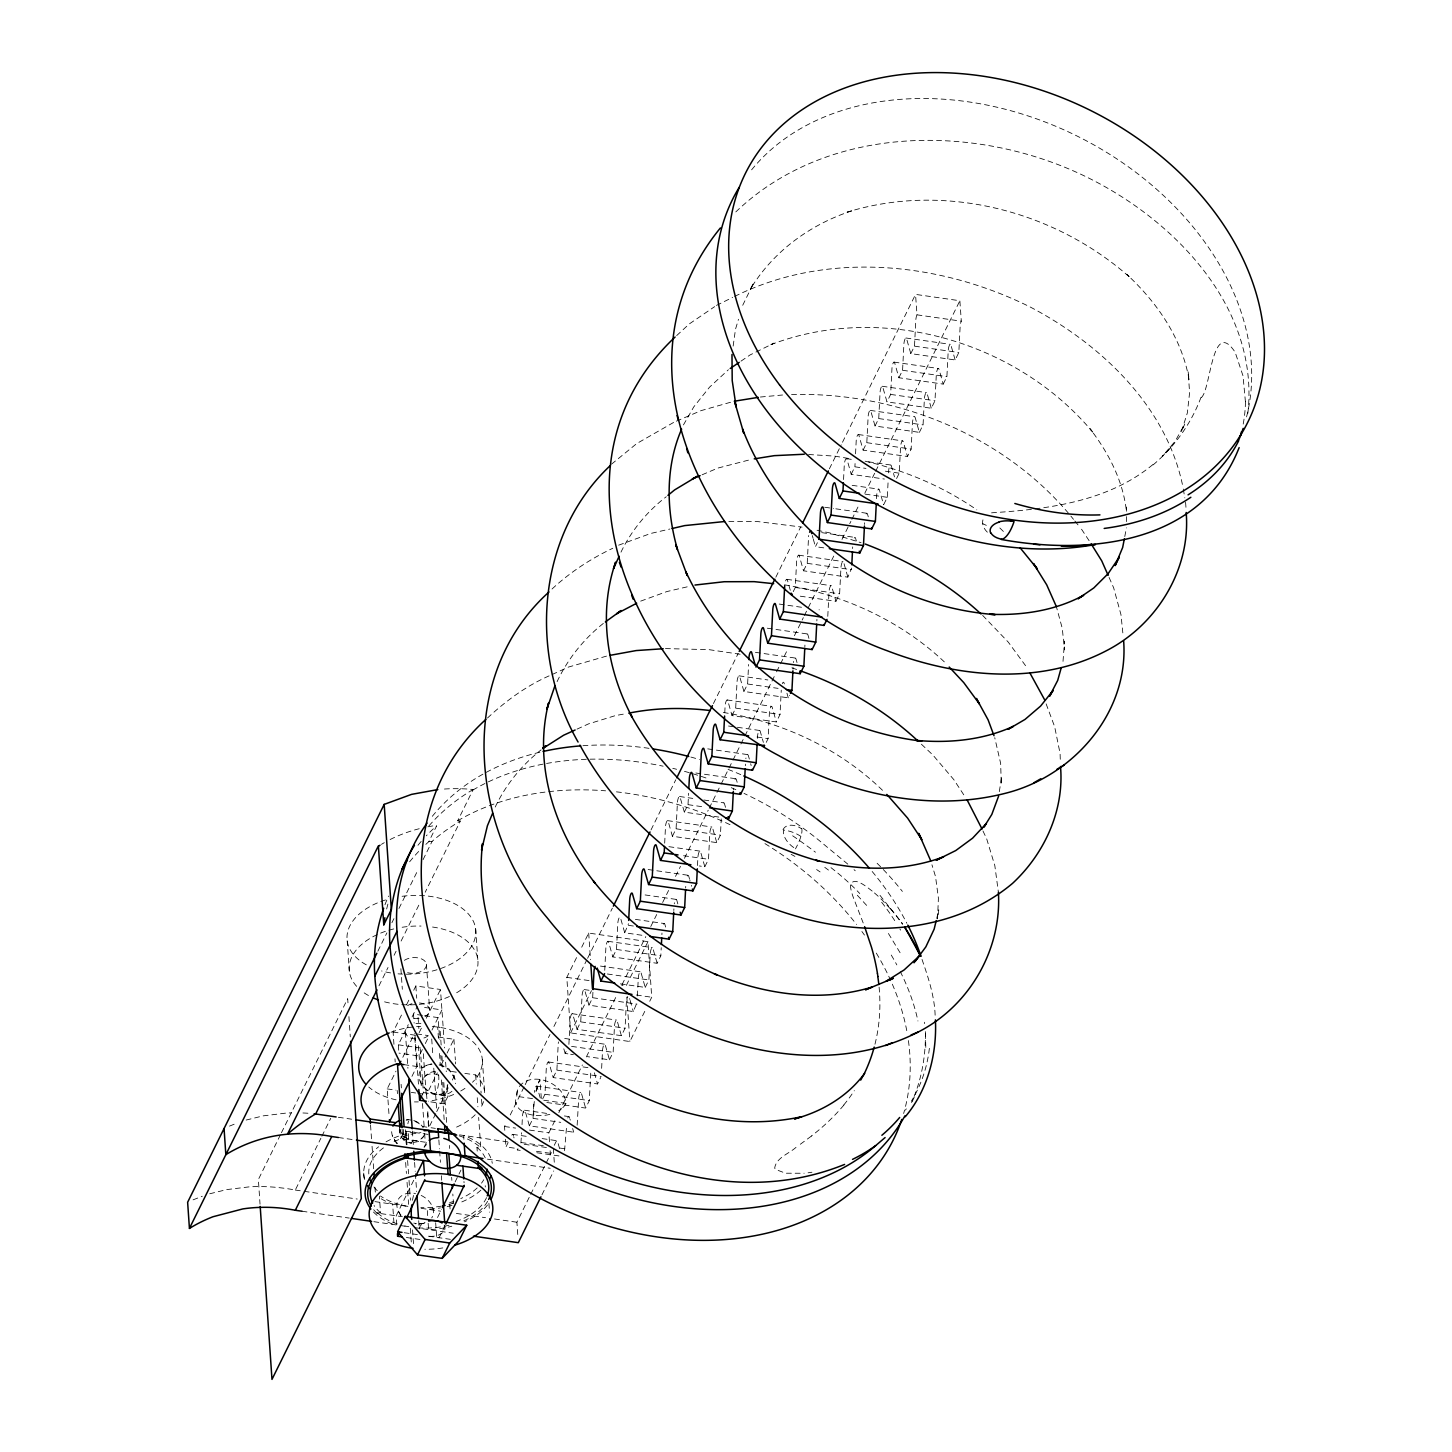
<?xml version="1.0" encoding="UTF-8"?>
<svg xmlns="http://www.w3.org/2000/svg" width="1452" height="1452" viewBox="0 0 1452 1452"><rect width="100%" height="100%" fill="white"/><g stroke="black" fill="none" stroke-linecap="round" stroke-linejoin="round"><path stroke-width="0.75" stroke-dasharray="5 3.75" d="M1126.48 521.613L1126.498 513.318M1126.498 511.249L1126.498 507.093L1126.806 511.104M925.795 1047.382L925.378 1030.72M520.905 1142.978L521.631 1132.76M522.03 1124.628L522.448 1116.497A4.901 1.307 -81.8 0 1 523.627 1111.197A4.901 1.307 -81.8 0 1 525.152 1110.998L529.363 1125.844L573.703 1132.215L574.393 1130.818M529.363 1125.844L533.047 1118.385L533.882 1102.122M542.667 1098.91L544.972 1094.245L546.297 1068.218A4.901 1.307 -81.8 0 1 547.458 1062.918A4.901 1.307 -81.8 0 1 549.001 1062.737L553.212 1077.584L597.534 1083.954L600.765 1077.42M553.212 1077.584L556.896 1070.124L558.203 1044.097A4.901 1.307 -81.8 0 1 558.457 1041.919M568.894 1044.369L570.128 1019.957A4.901 1.307 -81.8 0 1 571.308 1014.658A4.901 1.307 -81.8 0 1 572.832 1014.476L577.043 1029.323L621.383 1035.675L625.068 1028.216L626.375 1002.189A4.901 1.307 -81.8 0 1 627.772 996.508M564.538 1150.746L566.625 1126.099M577.043 1029.323L580.727 1021.863L582.052 995.836A4.901 1.307 -81.8 0 1 583.232 990.536A4.901 1.307 -81.8 0 1 584.757 990.337L588.967 1005.183L633.29 1011.554L637.065 1002.461M588.967 1005.183L592.652 997.724L592.979 991.226M546.823 1102.504L585.61 1108.076L589.312 1100.616L590.619 1074.589A4.901 1.307 -81.8 0 1 591.182 1070.959M604.74 970.335L605.883 947.557A4.901 1.307 -81.8 0 1 607.063 942.257A4.901 1.307 -81.8 0 1 608.606 942.076L612.817 956.922L657.139 963.293L660.823 955.815L661.241 947.684M601.636 1068.345L602.544 1050.449A4.901 1.307 -81.8 0 1 603.723 1045.15A4.901 1.307 -81.8 0 1 605.248 1044.968L609.459 1059.815L587.298 1056.639M612.817 956.922L616.501 949.463L617.808 923.436A4.901 1.307 -81.8 0 1 618.988 918.136A4.901 1.307 -81.8 0 1 620.512 917.936L624.723 932.783L644.125 935.578M609.459 1059.815L613.143 1052.355L614.468 1026.328A4.901 1.307 -81.8 0 1 615.63 1021.028A4.901 1.307 -81.8 0 1 617.173 1020.829L621.383 1035.675M624.723 932.783L628.498 923.708M637.392 995.945L638.299 978.049A4.901 1.307 -81.8 0 1 639.479 972.767A4.901 1.307 -81.8 0 1 641.004 972.568L645.214 987.414L620.276 983.839M645.214 987.414L648.899 979.955L650.224 953.928A4.901 1.307 -81.8 0 1 651.385 948.628A4.901 1.307 -81.8 0 1 652.928 948.446L657.139 963.293M664.671 843.176L665.488 826.896A4.901 1.307 -81.8 0 1 666.668 821.596A4.901 1.307 -81.8 0 1 668.192 821.415L672.403 836.261L716.743 842.614L720.428 835.154L721.245 818.892M661.894 934.671L661.967 933.037M672.403 836.261L676.087 828.802L677.412 802.774A4.901 1.307 -81.8 0 1 678.592 797.475A4.901 1.307 -81.8 0 1 680.117 797.275L684.328 812.122L720.337 817.294M673.819 910.531L673.891 908.916M684.328 812.122L688.012 804.662L688.593 793.282M685.653 888.043L685.725 886.41M697.486 865.537L697.904 857.388A4.901 1.307 -81.8 0 1 699.065 852.106A4.901 1.307 -81.8 0 1 700.608 851.907L704.819 866.753L699.283 865.955M704.819 866.753L708.503 859.294L709.828 833.267A4.901 1.307 -81.8 0 1 710.99 827.967A4.901 1.307 -81.8 0 1 712.533 827.785L716.743 842.614M724.766 712.75L725.092 706.235A4.901 1.307 -81.8 0 1 726.272 700.935A4.901 1.307 -81.8 0 1 727.797 700.753L732.008 715.6L776.33 721.953L780.033 714.493L781.267 690.099M732.008 715.6L735.692 708.14L737.017 682.113A4.901 1.307 -81.8 0 1 738.179 676.813A4.901 1.307 -81.8 0 1 739.721 676.614L743.932 691.461L788.255 697.831L789.525 695.254M733.405 789.87L733.496 788.255M743.932 691.461L747.617 684.001L748.597 664.49M745.33 765.748L745.42 764.115M757.418 738.36L757.508 736.727A4.901 1.307 -81.8 0 1 758.67 731.427A4.901 1.307 -81.8 0 1 760.213 731.245L763.371 742.389M766.257 742.353L768.108 738.632L769.415 712.605A4.901 1.307 -81.8 0 1 770.595 707.305A4.901 1.307 -81.8 0 1 772.137 707.124L776.33 721.953M793.228 591.672L795.297 587.479L796.603 561.452A4.901 1.307 -81.8 0 1 797.783 556.152A4.901 1.307 -81.8 0 1 799.326 555.953L803.519 570.799L847.859 577.17L851.634 568.077M793.01 669.209L793.101 667.593M803.519 570.799L807.221 563.34L808.528 537.313A4.901 1.307 -81.8 0 1 808.71 535.516M804.844 646.703L804.934 645.087M816.859 620.948L816.932 619.332M827.785 616.338L829.019 591.944A4.901 1.307 -81.8 0 1 830.199 586.644A4.901 1.307 -81.8 0 1 831.724 586.445L835.935 601.291L799.925 596.137M843.558 479.559L844.284 464.912A4.901 1.307 -81.8 0 1 845.463 459.612A4.901 1.307 -81.8 0 1 847.006 459.431L851.199 474.278L884.449 479.051M835.935 601.291L839.619 593.832L840.944 567.805A4.901 1.307 -81.8 0 1 842.106 562.505A4.901 1.307 -81.8 0 1 843.648 562.323L847.859 577.17M851.199 474.278L854.901 466.818L855.065 463.551M855.555 453.804L856.208 440.791A4.901 1.307 -81.8 0 1 857.388 435.491A4.901 1.307 -81.8 0 1 858.912 435.291L863.123 450.138L907.464 456.509L911.148 449.049L912.455 423.004A4.901 1.307 -81.8 0 1 913.635 417.722A4.901 1.307 -81.8 0 1 915.177 417.523L919.37 432.369L875.048 426.017L870.837 411.17A4.901 1.307 -81.8 0 0 869.312 411.352A4.901 1.307 -81.8 0 0 868.133 416.651L866.808 442.678L863.123 450.138M852.614 548.547L852.687 546.932M864.539 524.426L864.612 522.793M875.048 426.017L878.732 418.557L880.057 392.512A4.901 1.307 -81.8 0 1 881.219 387.23A4.901 1.307 -81.8 0 1 882.762 387.031L886.972 401.877L931.295 408.248L934.979 400.77L936.304 374.743A4.901 1.307 -81.8 0 1 937.466 369.443A4.901 1.307 -81.8 0 1 939.008 369.262L943.219 384.108L898.879 377.738L894.686 362.909A4.901 1.307 -81.8 0 0 893.143 363.091A4.901 1.307 -81.8 0 0 891.964 368.391L890.657 394.418L886.972 401.877M876.536 498.671L876.699 495.404A4.901 1.307 -81.8 0 1 877.879 490.104A4.901 1.307 -81.8 0 1 879.404 489.923L883.615 504.77M883.742 504.534L887.299 497.31L888.134 481.029M888.533 472.898L888.624 471.283A4.901 1.307 -81.8 0 1 889.786 465.983A4.901 1.307 -81.8 0 1 891.328 465.783L894.486 476.928M898.879 377.738L902.581 370.278L903.888 344.251A4.901 1.307 -81.8 0 1 905.068 338.951A4.901 1.307 -81.8 0 1 906.592 338.77L910.803 353.616L955.144 359.969L958.828 352.509L960.135 326.482A4.901 1.307 -81.8 0 1 961.315 321.182L959.863 300.745L915.54 294.393L842.214 442.824M896.574 478.543L899.224 473.17L900.549 447.143A4.901 1.307 -81.8 0 1 901.71 441.844A4.901 1.307 -81.8 0 1 903.253 441.662L907.464 456.509M910.803 353.616L914.488 346.157L915.813 320.13A4.901 1.307 -81.8 0 1 916.992 314.83L915.54 294.393M919.37 432.369L923.073 424.91L924.38 398.883A4.901 1.307 -81.8 0 1 925.559 393.583A4.901 1.307 -81.8 0 1 927.084 393.401L931.295 408.248M943.219 384.108L946.904 376.649L948.229 350.622A4.901 1.307 -81.8 0 1 949.39 345.322A4.901 1.307 -81.8 0 1 950.933 345.122L955.144 359.969M399.518 1127.986C398.084 1135.355 404.182 1143.16 411.787 1143.033L410.753 1142.978L418.466 1141.526L423.403 1136.626M447.797 1084.408L446.98 1088.8M1063.009 661.368L1064.57 641.058L1064.479 649.897L1062.283 628.407L1056.348 606.573M517.239 1091.178L516.749 1096.351A25.809 15.7 -4 0 0 523.5 1111.978L525.279 1112.867M1247.867 413.203C1260.027 305.301 1170.421 215.549 1079.272 173.532C970.045 123.239 825.262 125.453 735.129 212.573M733.151 346.084L735.492 329.241L738.505 319.259M999.321 791.63L1001.717 776.203L1001.299 784.479L1000.646 763.353L994.747 737.689M1124.774 536.568L1126.462 527.838M936.721 918.426L938.772 909.86L937.538 918.862L938.409 898.135L935.542 876.645L931.948 864.793M535.988 1091.45L538.492 1082.865M538.547 1082.738L539.581 1080.252M1201.385 397.521C1210.805 389.572 1211.821 319.186 1234.073 350.658A55.575 41.563 26.3 0 1 1235.489 353.235L1243.021 375.886L1245.417 401.696M495.223 807.04C505.732 784.752 521.776 765.131 541.106 749.867M620.984 552.141C631.384 530.506 647.247 511.376 666.268 496.729M742.716 305.283L753.661 282.904L750.502 288.948C773.117 251.396 810.361 224.425 851.725 210.885L847.079 212.173C944.363 181.936 1055.096 210.685 1130.418 277.822L1126.843 274.446C1157.19 302.597 1182.146 338.57 1189.152 380.061L1188.135 371.585L1189.605 392.675L1187.355 412.876L1181.365 431.788L1184.796 423.966L1175.158 441.263L1162.163 456.527L1171.256 446.853M912.364 1101.197L914.252 1097.331M280.436 1134.792L258.365 1179.496L260.035 1204.198M281.434 1132.76L347.681 998.649L347.99 1003.151M425.835 844.392A280.309 209.632 26.3 0 1 428.812 841.688L436.671 825.771A280.399 209.705 26.3 0 0 426.271 835.826M377.865 951.187L386.904 932.874M391.913 922.71L393.928 918.644M398.955 908.48L417.033 871.872M423.058 859.657L432.097 841.361A283.92 212.337 26.3 0 1 460.375 821.052L425.2 892.236M460.266 821.033L457.707 820.779L473.17 789.489A167.797 125.489 26.3 0 0 445.292 788.981L441.535 789.271M378.99 985.799L388.029 967.486M394.073 955.289L396.069 951.223M401.097 941.041L419.174 904.433M209.723 1193.78L226.712 1189.605L249.526 1186.828A167.579 125.326 26.3 0 1 277.713 1187.482L284.229 1188.244A164.875 123.293 26.3 0 1 295.3 1190.041L320.892 1138.241M321.872 1136.244L330.729 1118.312M393.946 1044.315L393.093 1032.045L403.039 1011.881M406.596 1004.675L409.446 998.922M413.711 990.282L415.853 985.962L440.482 989.484L444.621 1047.927M398.701 1050.195L398.32 1044.805L408.284 1024.64M412.078 1016.963L417.305 1006.399M388.936 1113.575L387.194 1088.909L395.979 1071.14M402.803 1057.31L414.51 1033.606M419.138 1032.699L422.695 1025.493M426.253 1018.288L440.482 989.484M425.327 1043.534L428.649 1036.819M431.97 1030.085L441.916 1009.92L421.77 1007.035M411.951 1076.368L416.833 1066.494L414.655 1035.657M400.026 1129.384A12.905 9.656 26.3 0 0 413.203 1140.492A12.905 9.656 26.3 0 0 424.547 1132.487L425.255 1142.216L400.625 1138.677L404.418 1130.999L429.048 1134.538M421.497 1096.441L423.403 1092.594L420.318 1049.143M426.888 1098.674L426.598 1094.572L437.324 1072.847M441.226 1064.933L446.109 1055.059M447.089 1053.081L453.913 1039.269L436.399 1036.746M435.745 1113.63L428.921 1127.442L427.759 1111.016M436.725 1111.651L448.432 1087.947M452.334 1080.052L456.237 1072.139L450.029 1071.249M430.79 1101.887L444.221 1103.81L448.015 1096.133L447.307 1085.914M413.729 1180.258L396.178 1215.814L396.795 1224.744M437.524 1217.52L441.426 1209.607M455.093 1181.964L458.015 1176.029M458.995 1174.051L460.937 1170.112M644.761 1011.372L629.859 1041.538L570.6 1032.917L566.806 977.359L576.753 957.249M581.707 947.212L588.695 933.073L647.955 941.676L651.73 997.252L649.734 1001.281M438.976 1237.957L444.82 1226.105M504.788 1130.328L504.516 1126.498L506.657 1122.16M510.233 1114.954L524.19 1086.677M525.188 1084.662L549.963 1034.514M553.92 1026.491L586.608 960.317M587.606 958.302L612.363 908.153M651.004 829.927L675.779 779.778M713.422 703.567L738.197 653.418M775.84 577.206L800.615 527.058M829.346 468.887L841.234 444.82M514.28 1148.133L505.968 1146.935L508.127 1142.579M570.6 1032.917L591.49 990.663M520.215 1150.383L517.457 1149.984L518.019 1148.822M567.895 1053.843L565.137 1053.444L566.389 1050.885M823.756 547.858L815.443 546.678L817.403 542.703M549.491 1141.798L548.856 1132.85L555.989 1118.421M558.838 1112.649L582.397 1064.951M586.354 1056.929L617.064 994.747M622.019 984.728L645.795 936.576M650.75 926.558L656.703 914.524M662.638 902.491L668.592 890.457M675.525 876.409L680.48 866.372M684.437 858.35L708.213 810.216M709.211 808.22L720.101 786.149M721.1 784.134L728.033 770.105M729.031 768.09L731.99 762.082M732.988 760.068L739.921 746.038M740.919 744.023L743.878 738.015M744.876 736.001L775.586 673.819M776.584 671.822L779.561 665.796M780.541 663.8L786.494 651.767M794.407 635.722L803.337 617.663M804.317 615.648L807.294 609.64M808.292 607.626L834.047 555.481M841.978 539.436L850.89 521.377M851.87 519.38L858.804 505.332M864.757 493.299L874.667 473.243M875.647 471.247L959.863 300.745M647.955 941.676L626.066 985.962L621.692 985.327M536.441 1151.309L550.308 1153.287L551.742 1150.383M554.247 1145.319L556.043 1141.689A4.901 1.307 -81.8 0 1 557.568 1141.49L559.673 1148.913M517.747 1234.49L516.912 1222.239L529.708 1196.339M530.706 1194.343L551.361 1152.489M541.941 1194.851L553.738 1170.929M577.152 1125.209L578.695 1098.71A4.901 1.307 -81.8 0 1 579.874 1093.429A4.901 1.307 -81.8 0 1 581.417 1093.229L585.61 1108.076M557.096 681.641C567.768 658.881 583.922 638.789 603.596 623.217M683.456 424.91L693.802 406.85L709.574 387.139L728.414 369.734M423.893 1077.584L428.739 1072.847L435.146 1071.267M843.793 1104.972L846.099 1102.086A287.26 214.823 26.3 0 0 854.339 1090.615M552.032 589.022C569.892 572.342 590.71 558.748 612.762 548.275M676.668 335.594L689.264 323.959L714.638 306.644M487.473 718.032C505.986 700.753 526.804 685.507 550.108 675.434M611.546 464.15L636.702 443.586L674.309 422.042M1152.834 464.622C1108.384 501.412 1048.689 509.162 992.986 512.701A15.609 11.67 26.3 0 0 988.975 513.536M561.507 1108.82L560.272 1109.764M811.396 1136.099L797.33 1146.445M796.023 1147.37C788.962 1153.723 776.203 1157.716 774.696 1167.971A4.047 3.031 26.3 0 0 775.531 1169.423L785.532 1173.216L804.154 1173.252M741.01 361.131L750.012 354.978L774.061 343.126L769.669 345.122C881.527 301.617 1017.87 341.401 1093.61 433.186L1090.035 428.757C1108.439 452.643 1122.941 480.449 1126.371 510.759M716.435 305.41L732.625 297.424M734.639 296.426C827.077 250.47 939.734 261.941 1030.248 307.025C1100.779 344.124 1166.537 406.015 1182.908 486.819M552.159 674.508L568.476 667.067L607.952 655.705M577.025 729.122L588.55 723.876L615.539 715.564L626.538 713.567M676.36 421.171L701.098 410.626L732.171 401.805M702.078 474.804L717.778 468.107L751.991 459.231M426.688 1065.278L432.224 1063.681M229.507 1126.117L235.006 1123.884M193.08 1199.842L202.282 1196.266M618.661 545.172L650.714 533.465L669.862 529.036M640.677 601.128L666.922 591.545L690.644 586.045M246.15 1120.055L263.121 1115.88L285.935 1113.103A167.579 125.326 26.3 0 1 291.634 1112.885M423.857 1223.437L416.343 1224.417M760.376 397.031L782.555 394.998M808.056 1172.817L811.958 1172.236M428.83 841.688L432.097 841.361M665.452 648.59L708.921 649.643L741.3 654.435M791.558 394.581C897.3 391.459 1006.581 436.126 1073.5 519.326M728.85 521.54L756.746 521.45L802.067 527.112M808.582 454.512L834.61 456.11L852.015 459.014M916.992 314.83L961.315 321.182M905.939 337.989L950.28 344.342M914.488 346.157L958.828 352.509M894.015 362.111L938.355 368.481M902.581 370.278L946.904 376.649M882.108 386.25L926.43 392.603M890.657 394.418L934.979 400.77M870.184 410.39L914.506 416.742M878.732 418.557L923.073 424.91M858.259 434.511L902.6 440.882M866.808 442.678L911.148 449.049M846.335 458.65L852.996 459.594M868.514 461.827L890.675 465.003M854.901 466.818L865.973 468.397M885.375 471.192L899.224 473.17M852.161 485.331L878.75 489.142M865.138 494.134L887.299 497.31M824.718 507.238L833.575 508.509M835.808 508.817L866.826 513.264M821.669 532.63L854.919 537.403M798.654 555.172L842.995 561.543M807.221 563.34L851.544 569.71M786.748 579.312L831.07 585.664M795.297 587.479L839.619 593.832M779.252 604.068L803.628 607.571M767.328 628.208L807.239 633.943M755.421 652.347L795.315 658.065M739.068 675.833L767.872 679.972M747.617 684.001L778.09 688.375M727.143 699.973L771.466 706.325M735.692 708.14L780.033 714.493M728.523 726.018L735.166 726.962M737.38 727.289L759.559 730.465M757.018 737.035L768.108 738.632M707.741 748.869L747.635 754.604M695.817 773.008L735.71 778.726M679.463 796.495L692.767 798.4M703.839 799.998L723.786 802.865M688.012 804.662L704.637 807.058M667.539 820.634L711.879 826.987M676.087 828.802L720.428 835.154M668.918 846.679L699.955 851.126M683.565 855.718L708.503 859.294M648.137 869.53L688.03 875.266M645.087 894.94L676.106 899.387M635.377 919.388L664.199 923.526M628.407 925.323L633.961 926.122M607.934 941.295L652.275 947.648M616.501 949.463L660.823 955.815M600.456 966.07L640.35 971.787M607.353 973.983L648.899 979.955M584.103 989.556L590.746 990.518M592.652 997.724L636.992 1004.094M572.179 1013.696L616.519 1020.048M580.727 1021.863L625.068 1028.216M422.459 1015.365L413.493 1014.077L414.129 1023.061M424.692 1015.674L438.123 1017.616L439.647 1039.16M564.701 1038.452L604.595 1044.188M571.58 1046.384L613.143 1052.355M570.672 1054.243L573.431 1054.642M416.706 1033.915L427.65 1035.494M393.093 1032.045L417.704 1035.585M548.348 1061.957L588.241 1067.674M398.32 1044.805L422.949 1048.344L419.156 1056.021L399.01 1053.117M556.896 1070.124L601.219 1076.476M403.91 1064.625L423.058 1067.383M464.858 1073.373L475.639 1074.934A61.946 37.679 -4 0 1 484.714 1093.556L482.245 1058.599M536.423 1086.096L580.746 1092.448M544.972 1094.245L589.312 1100.616M532.539 1098.601L516.785 1096.351A25.809 19.312 26.3 0 1 539.962 1079.453A25.809 19.312 26.3 0 1 566.026 1103.411A25.809 15.7 -4 0 1 558.73 1110.744M566.026 1103.411L541.414 1099.89L539.962 1079.453A25.809 6.843 -81.7 0 0 535.588 1093.483M423.403 1092.594L448.015 1096.133M387.194 1088.909L395.942 1090.162M411.279 1092.376L415.653 1092.993M417.849 1093.32L426.598 1094.572M524.499 1110.217L546.66 1113.394M564.392 1115.953L568.839 1116.588M533.047 1118.385L560.762 1122.36M504.516 1126.498L515.605 1128.095M529.454 1130.073L548.856 1132.85M512.574 1134.357L527.366 1136.48M542.14 1138.586L556.915 1140.709M422.714 1126.552L426.852 1127.151M431.081 1127.75L435.382 1128.386M521.141 1142.524L543.302 1145.701M559.928 1148.078L565.463 1148.877M536.841 1152.761L559.002 1155.937M373.709 1209.716A61.946 37.679 -4 0 0 376.776 1213.019L402.385 1216.703M404.2 1232.712L417.396 1234.599M428.394 1236.178L450.374 1239.336M406.378 1237.503L421.697 1239.699M566.806 977.359L590.964 980.862M636.375 995.019L651.73 997.252M338.352 1117.278L351.638 1119.202M459.576 1134.883L508.49 1141.998M524.19 1144.267L546.605 1147.534M402.059 1128.894L402.585 1136.48L406.433 1137.043L406.977 1144.702M477.236 1151.109L476.964 1147.28L480.793 1147.842L478.652 1117.459M338.461 1137.515L354.179 1139.784M487.455 1159.168L550.235 1168.279M450.084 1208.972L449.648 1202.601L453.478 1203.145L452.824 1194.034M295.3 1190.041L301.943 1191.003M304.158 1191.33L357.246 1199.043M374.961 1201.621L408.756 1206.521A61.946 37.716 -3.9 0 1 380.46 1195.994M421.08 1208.318L440.664 1211.168M456.364 1213.436L485.512 1217.683M494.497 1218.972L516.912 1222.239M376.776 1213.019L380.551 1212.783L379.371 1196.176M302.052 1211.24L349.17 1218.083M373.854 1221.677L398.084 1225.198M400.099 1225.488L408.175 1226.668M414.365 1227.575L453.278 1233.22M723.278 712.478C782.882 722.007 840.436 748.923 883.651 791.413M817.04 530.234L829.872 532.938L861.072 542.721M784.497 584.829C843.866 594.703 900.912 620.839 944.835 662.348M865.083 461.191C904.941 470.339 943.147 486.547 976.815 509.852M439.738 1064.062L449.104 1069.089L454.948 1079.054M791.903 667.811L798.055 670.025M824.79 867.37L828.457 870.075M872.162 891.056C867.552 887.662 852.778 874.63 850.491 885.847A32.779 24.521 26.3 0 0 851.271 890.729L851.997 893.47A118.011 88.263 26.3 0 0 853.177 897.1L864.013 925.087M982.641 615.394L1008.305 642.165L1026.873 667.466M847.823 864.14L826.206 846.335A280.309 209.632 26.3 0 0 744.005 793.391M854.03 869.657L855.246 870.764M921.385 744.204L932.837 754.967L953.764 779.561L964.618 796.113M999.811 527.947L1006.054 534.046M857.315 895.267L868.75 907.682M879.985 895.358L902.708 923.926M890.366 908.825L882.253 900.167A108.809 81.366 26.3 0 0 872.18 891.056M396.65 1143.704L392.258 1135.319M1074.843 520.978L1080.197 527.548M1081.522 529.2L1089.998 542.032M888.424 933.491L901.039 954.309M400.643 1215.814L397.467 1208.881M982.968 830.98L986.634 838.675L994.838 865.682L998.395 892.236M1109.074 577.424L1113.648 587.788L1120.962 614.632L1123.213 636.557M922.02 959.445C928.282 977.523 934.525 996.181 935.142 1015.438M1046.13 703.875L1054.66 726.726L1060.087 753.479L1060.359 762.155M868.278 516.839L867.497 514.062A4.901 1.307 -81.8 0 0 865.029 517.366M856.353 540.979L855.573 538.184A4.901 1.307 -81.8 0 0 853.25 540.761M812.285 535.534L813.084 538.329M813.338 539.255L815.443 546.678M808.945 638.426L807.893 634.724A4.901 1.307 -81.8 0 0 805.66 636.92M790.287 590.292L787.401 580.092A4.901 1.307 -81.8 0 0 786.022 579.983A4.901 1.307 -81.8 0 0 784.77 584.521M797.021 662.566L795.968 658.845A4.901 1.307 -81.8 0 0 793.445 662.529M784.316 683.91L784.044 682.985A4.901 1.307 -81.8 0 0 782.301 683.638M786.948 693.185L788.255 697.831M749.341 759.087L748.288 755.385A4.901 1.307 -81.8 0 0 745.838 758.688M750.648 763.734L751.174 765.585M737.162 782.301L736.364 779.506A4.901 1.307 -81.8 0 0 733.986 782.447M725.51 807.348L724.457 803.646A4.901 1.307 -81.8 0 0 722.225 805.842M689.482 878.823L688.684 876.046A4.901 1.307 -81.8 0 0 686.379 878.605M689.736 879.749L690.009 880.674M691.315 885.321L691.588 886.246M677.83 903.888L676.777 900.167A4.901 1.307 -81.8 0 0 674.254 903.852M665.633 927.084L664.853 924.307A4.901 1.307 -81.8 0 0 662.384 927.61M629.623 998.559L629.878 999.484M630.15 1000.41L633.29 1011.554M594.376 1072.81L597.534 1083.954M563.812 1048.816L565.137 1053.444M569.747 1118.294L569.493 1117.368A4.901 1.307 -81.8 0 0 567.75 1118.022M570.019 1119.22L570.273 1120.145M572.651 1128.494L573.703 1132.215M540.235 1098.002L537.077 1086.876A4.901 1.307 -81.8 0 0 535.552 1087.058A4.901 1.307 -81.8 0 0 534.372 1092.358M513.5 1136.063L513.246 1135.137A4.901 1.307 -81.8 0 0 511.812 1135.119M513.772 1136.989L514.026 1137.914M517.184 1149.058L517.457 1149.984M515.914 1103.32L515.714 1102.249M1183.289 489.034L1184.814 497.873M924.47 1022.226L924.652 1023.624M1185.576 502.301L1186.193 510.305M550.127 1150.746L550.308 1153.287M505.423 1139.275L505.968 1146.935M475.639 928.863L477.799 959.518M479.668 1072.574L480.83 1089.018M480.975 1091.069L481.12 1093.12M481.556 1099.291L481.991 1105.444M488.907 1203.291L489.542 1212.238M485.222 1185.703L485.313 1186.992M475.639 1074.934L476.274 1084.045M477.254 1097.712L477.889 1106.823M453.913 1039.269L455.365 1059.815M455.511 1061.866L455.656 1063.917M463.968 1181.474L464.059 1182.763M445.619 1062.174L446.29 1071.667M449.394 1145.428L449.612 1148.459M451.645 1177.318L451.862 1180.367M441.154 1045.004L439.902 1027.381L437.687 1027.072L438.558 1040.267M441.934 1056.021L442.715 1067.038M443.804 1082.448L446.762 1124.302M440.791 1055.314L441.553 1066.095M442.697 1082.266L444.221 1103.81M439.484 1053.48L440.265 1064.497M441.354 1079.925L444.167 1119.565M426.416 964.255L429.629 1009.576M431.716 1038.997L432.823 1054.678M433.767 1068.128L436.78 1110.726M438.849 1139.874L439.484 1148.841M439.647 1151.091L440.428 1162.29M441.39 1175.739L441.698 1180.24M435.673 1222.747L436.743 1238.066M423.331 1053.716L426.38 1096.823M427.523 1112.994L428.54 1127.351M415.853 985.962L416.724 998.214M418.085 1017.471L418.866 1028.561M418.43 1045.803L421.516 1089.254M422.514 1103.502L424.202 1127.242M415.018 1035.621L418.448 1084.118M400.879 968.684L402.331 989.284M405.38 1032.39L407.921 1068.255M412.368 1131.035L413.312 1144.485M414.582 1162.417L415.218 1171.383M415.381 1173.633L416.651 1191.566M418.702 1220.715L419.174 1227.448M405.435 1129.747L406.524 1145.156M407.613 1160.584L408.556 1173.797M409.028 1180.403L410.426 1200.223M412.531 1229.917L413.548 1244.473M401.115 1084.317L401.369 1087.893M403.311 1129.438L404.073 1140.455M405.634 1162.471L406.415 1173.488M407.05 1182.291L408.593 1204.325M410.299 1228.283L411.333 1242.839M394.98 1058.817L395.198 1061.975M397.213 1090.47L397.449 1093.646M399.953 1129.111L400.625 1138.677M370.55 1125.082L371.73 1141.762M372.057 1146.3L373.672 1169.042M374.961 1187.246L375.269 1191.783A61.946 37.716 -3.9 0 0 375.959 1192.419M347.173 940.714L349.351 971.37M363.708 1173.143L364.27 1180.966M626.828 997.088L629.859 1041.538M588.695 933.073L590.51 959.736M553.339 1148.514L554.319 1162.816M463.896 1139.312L463.624 1135.482A64.523 39.277 -3.9 0 1 492.282 1163.324M427.65 1215.596L427.215 1209.207A64.523 39.277 -3.9 0 0 440.428 1207.919M428.159 1223.256L428.594 1229.644A64.523 39.277 -3.9 0 0 451.808 1226.214M348.916 1016.618L350.295 1036.837M480.884 1190.168A64.523 39.277 -3.9 0 1 458.469 1203.236M452.044 1205.341A64.523 39.277 -3.9 0 1 447.089 1206.612M381.223 1198.807A64.523 39.277 -3.9 0 0 392.657 1204.18L394.055 1224.617A64.523 39.277 -3.9 0 1 373.327 1211.894M364.724 1179.514A64.523 39.277 -3.9 0 1 378.591 1146.808M386.05 1141.853A64.523 39.277 -3.9 0 1 414.201 1132.015M487.491 1204.978A64.523 39.277 -3.9 0 1 464.477 1221.822M432.242 1026.51A61.946 37.679 -4 0 1 472.499 1082.266M464.967 1088.365A61.946 37.679 -4 0 1 460.429 1091.16M453.677 1094.481A61.946 37.679 -4 0 1 428.34 1101.179M418.339 1101.887A61.946 37.679 -4 0 1 414.437 1101.905M396.106 1099.836A61.946 37.679 -4 0 1 368.754 1087.004M391.024 1032.245A61.946 37.679 -4 0 1 420.735 1026.346M483.552 1101.578A61.946 37.679 -4 0 1 479.777 1109.237M475.221 1114.737A61.946 37.679 -4 0 1 454.022 1128.186M442.806 1247.921A61.946 37.679 -4 0 1 424.855 1249.246M451.953 1091.269A19.148 14.32 26.3 0 1 422.278 1085.261A19.148 14.32 26.3 0 1 432.024 1064.189M439.085 1064.988A19.148 14.32 26.3 0 1 455.547 1083.718M426.507 1144.376A19.148 14.32 26.3 0 1 423.984 1147.134M397.703 1143.631A19.148 14.32 26.3 0 1 391.913 1128.803M406.542 1119.474A19.148 14.32 26.3 0 1 423.24 1127.115M406.378 1144.811A20.655 5.463 -81.7 0 1 406.56 1131.289M407.849 1123.812A20.655 5.463 -81.7 0 1 408.538 1121.017M421.153 1195.413A19.148 14.32 26.3 0 1 431.752 1217.901M424.637 1223.038A19.148 14.32 26.3 0 1 413.802 1223.092M401.079 1215.306A19.148 14.32 26.3 0 1 398.665 1198.753A19.148 14.32 26.3 0 1 415.544 1193.526M416.18 1223.564A20.655 5.463 -81.7 0 1 415.744 1223.909M412.459 1200.332A20.655 5.463 -81.7 0 1 414.11 1193.272M424.438 1147.08A19.148 14.32 26.3 0 1 426.634 1142.579M487.618 1201.348A61.946 37.679 -4 0 1 463.442 1221.023M453.478 1203.145A61.946 37.716 -3.9 0 1 448.741 1204.507M441.39 1206.122A61.946 37.716 -3.9 0 1 420.826 1207.628M402.585 1136.48A61.946 37.716 -3.9 0 1 420.971 1132.596M459.213 1135.863A61.946 37.716 -3.9 0 1 480.793 1147.842M483.752 1179.768A59.369 36.137 -3.9 0 1 481.501 1183.144M477.182 1187.936A59.369 36.137 -3.9 0 1 460.756 1198.59M453.877 1201.276A59.369 36.137 -3.9 0 1 449.648 1202.601M377.284 1190.694A59.369 36.137 -3.9 0 1 373.727 1186.665M368.808 1173.96A59.369 36.137 -3.9 0 1 384.29 1147.262M394.109 1141.599A59.369 36.137 -3.9 0 1 406.433 1137.043M476.964 1147.28A59.369 36.137 -3.9 0 1 485.24 1157.861M486.547 1197.61A59.369 36.137 -3.9 0 1 456.073 1221.459M380.551 1212.783A59.369 36.137 -3.9 0 1 374.071 1205.505M448.977 1225.252A61.946 37.716 -3.9 0 1 419.392 1227.938M408.829 1226.74A61.946 37.716 -3.9 0 1 404.781 1225.942M397.104 1223.818A61.946 37.716 -3.9 0 1 376.721 1212.22M444.13 1225.034A12.905 7.841 -4 0 1 440.827 1233.946A12.905 7.841 -4 0 1 426.216 1235.725M419.301 1228.918A12.905 7.841 -4 0 1 425.019 1222.275M404.382 960.335A12.905 7.841 -4 0 1 421.969 959.1A12.905 7.841 -4 0 1 423.875 969.7A12.905 7.841 -4 0 1 406.542 972.332M438.595 1074.734A12.905 3.412 -81.7 0 1 435.691 1094.354M434.293 1073.936A12.905 3.412 -81.7 0 1 435.691 1071.866M447.234 1085.279A12.905 9.656 26.3 0 1 434.348 1094.1A12.905 9.656 26.3 0 1 422.968 1079.598A12.905 9.656 26.3 0 1 439.756 1075.751M412.912 1140.455A12.905 3.412 -81.7 0 1 409.155 1141.726A12.905 3.412 -81.7 0 1 408.738 1130.527M406.161 1120.272A12.905 9.656 26.3 0 1 408.212 1119.909M413.747 1120.508A12.905 9.656 26.3 0 1 423.004 1127.405M419.446 1002.951A12.905 7.841 -4 0 1 429.284 1008.323A12.905 7.841 -4 0 1 425.019 1016.454M419.065 1018.397A12.905 7.841 -4 0 1 411.896 1018.251M407.595 1005.673A12.905 7.841 -4 0 1 411.969 1003.695M428.286 1035.675A12.905 7.841 -4 0 1 423.04 1038.289M415.562 1039.015A12.905 7.841 -4 0 1 408.175 1026.727M415.944 1023.569A12.905 7.841 -4 0 1 420.899 1023.388M402.095 896.301A64.523 39.24 -4 0 1 475.802 933.182A64.523 39.24 -4 0 1 398.048 973.838M390.606 972.913A64.523 39.24 -4 0 1 381.549 970.952M366.285 964.836A64.523 39.24 -4 0 1 387.321 899.405M432.551 927.029A64.523 39.24 -4 0 1 476.528 954.291A64.523 39.24 -4 0 1 456.382 992.914M449.412 996.508A64.523 39.24 -4 0 1 383.709 1001.608M368.445 995.509A64.523 39.24 -4 0 1 361.294 990.736M356.629 986.344A64.523 39.24 -4 0 1 395.761 928.463M402.15 927.265A64.523 39.24 -4 0 1 421.026 926.067M549.836 1114.374A25.809 15.7 -4 0 1 523.5 1111.978M819.037 609.822A4.901 1.307 -81.8 0 1 819.345 609.84M533.81 1115.245A25.809 6.843 -81.7 0 1 534.354 1101.07M302.942 1112.976A167.579 125.326 26.3 0 1 308.55 1113.285M384.962 904.741A280.309 209.632 26.3 0 1 388.555 896.065M409.609 861.816A280.309 209.632 26.3 0 1 418.72 851.417M457.689 820.779A280.309 209.632 26.3 0 1 605.593 790.814M616.447 791.848A280.309 209.632 26.3 0 1 730.61 824.954M764.95 843.612A280.309 209.632 26.3 0 1 856.535 924.452M861.889 931.512A280.309 209.632 26.3 0 1 864.466 935.07M876.3 953.111A280.309 209.632 26.3 0 1 906.974 1031.773M908.408 1040.594A280.309 209.632 26.3 0 1 903.634 1113.503M987.342 532.194A15.609 11.67 26.3 0 1 984.057 517.348M801.595 828.312A30.165 7.986 -56.6 0 1 795.478 848.857M800.923 836.388A30.165 21.762 16.8 0 0 783.535 830.036A15.409 9.801 40.9 0 0 785.26 838.367A16.807 10.11 42 0 0 795.514 848.658M783.027 829.727A16.099 10.563 38.2 0 1 801.431 828.638M792.647 835.789A266.533 122.095 29.9 0 1 815.443 852.197M1245.471 401.714A220.522 164.911 26.3 0 1 1243.093 424.637M1201.004 397.34A286.861 214.533 26.3 0 1 1153.142 464.876M986.344 525.334A30.165 17.787 -7.2 0 1 982.659 523.555M751.61 169.83A280.309 209.632 26.3 0 1 1078.564 136.778A280.309 209.632 26.3 0 1 1246.324 417.759M791.158 854.357A280.726 227.056 4.6 0 1 794.916 856.39M816.623 869.567A280.726 227.056 4.6 0 1 820.09 871.926M472.88 790.051A280.309 209.632 26.3 0 1 663.128 766.184M672.784 768.344A280.309 209.632 26.3 0 1 676.65 769.288M684.473 771.339A280.309 209.632 26.3 0 1 708.195 778.744M731.263 787.674A280.309 209.632 26.3 0 1 736.055 789.761M925.36 1031.628A280.309 209.632 26.3 0 1 911.584 1102.576M830.98 867.661A272.795 234.389 -2.4 0 1 859.765 893.524M881.673 902.273A282.214 215.477 14.1 0 1 895.321 921.548M899.913 929.044A282.214 215.477 14.1 0 1 900.567 930.133M891.256 955.053A282.723 175.474 29.3 0 1 896.828 964.908M900.24 971.497A282.723 175.474 29.3 0 1 917.954 1021.01M381.44 844.356A178.669 133.62 26.3 0 1 384.308 842.668M390.098 839.546A178.669 133.62 26.3 0 1 419.211 828.729M427.85 826.805A178.669 133.62 26.3 0 1 436.471 825.353M386.668 908.97A280.399 209.705 26.3 0 1 387.993 903.761M417.958 845.282A280.399 209.705 26.3 0 1 421.425 841.144M843.902 1105.045A336.9 251.958 26.3 0 1 811.323 1136.045M879.095 987.142A273.103 204.242 26.3 0 1 874.957 1044.297M890.566 908.734A190.212 142.26 26.3 0 1 902.527 924.234M428.993 825.825A280.309 209.632 26.3 0 1 473.17 789.489M929.371 1048.326A284.501 190.303 21.9 0 1 911.42 1101.106M906.32 1108.856A284.501 190.303 21.9 0 1 905.413 1110.108M877.117 863.287A277.169 165.383 22.8 0 1 902.382 891.419M432.297 816.314A280.309 209.632 26.3 0 1 540.979 751.955M582.942 745.711A280.309 209.632 26.3 0 1 649.334 748.379M690.862 757.055A280.309 209.632 26.3 0 1 699.465 759.505M728.051 769.378A280.309 209.632 26.3 0 1 741.809 775.078M872.162 871.49A280.309 209.632 26.3 0 1 906.847 923.254"/><path stroke-width="1.5" d="M1186.175 512.483C1190.894 569.347 1156.881 624.56 1106.86 650.478C1039.033 686.161 956.541 677.412 887.245 650.768C727.18 593.251 597.444 378.518 720.428 227.91M1123.648 640.949C1128.93 711.97 1074.571 774.842 1007.869 792.647C930.478 813.247 847.296 794.062 778.653 755.53C633.616 679.355 538.91 465.348 675.089 337.045M998.395 892.236C1001.934 949.608 969.428 1005.891 918.317 1031.973C848.258 1067.928 764.006 1058.998 693.493 1029.159L690.989 1028.034C635.631 1003.949 586.1 966.742 548.475 919.443L546.95 917.537C469.867 827.622 455.783 675.997 548.983 591.999M593.069 989.592L593.977 971.697A4.901 1.307 -81.8 0 1 595.138 966.397M628.662 920.441L629.732 899.296A4.901 1.307 -81.8 0 1 630.912 893.996A4.901 1.307 -81.8 0 1 632.437 893.815L636.648 908.662L680.97 915.014L684.672 907.554L685.562 889.659M636.648 908.662L640.332 901.202L641.657 875.175A4.901 1.307 -81.8 0 1 642.819 869.875A4.901 1.307 -81.8 0 1 644.361 869.675L648.572 884.522L692.894 890.893L696.579 883.433L697.323 868.786M648.572 884.522L652.257 877.062L653.563 851.035A4.901 1.307 -81.8 0 1 654.743 845.736A4.901 1.307 -81.8 0 1 656.286 845.554L660.497 860.401L690.971 864.775M660.497 860.401L664.181 852.923L664.508 846.425M661.404 944.435L661.731 937.919M649.661 936.377L669.063 939.154L672.748 931.694L673.728 912.165M688.829 788.4L689.337 778.635A4.901 1.307 -81.8 0 1 690.499 773.335A4.901 1.307 -81.8 0 1 692.041 773.154L696.252 788L740.574 794.353L744.259 786.893L745.166 768.997M696.252 788L699.937 780.541L701.243 754.495A4.901 1.307 -81.8 0 1 702.423 749.214A4.901 1.307 -81.8 0 1 703.966 749.014L708.177 763.861L752.499 770.232L756.183 762.754L757.091 744.876M708.177 763.861L711.861 756.401L713.168 730.374A4.901 1.307 -81.8 0 1 714.348 725.074A4.901 1.307 -81.8 0 1 715.872 724.893L720.083 739.74L764.641 745.62M720.083 739.74L723.768 732.262L724.602 715.999M725.891 818.093L728.65 818.492L732.352 811.033L733.333 791.503M748.851 659.607L748.923 657.974A4.901 1.307 -81.8 0 1 750.103 652.674A4.901 1.307 -81.8 0 1 751.646 652.492L755.33 665.488M755.966 667.103L759.541 659.88L760.848 633.834A4.901 1.307 -81.8 0 1 762.028 628.553A4.901 1.307 -81.8 0 1 763.552 628.353L767.763 643.2L812.104 649.57L815.788 642.093L816.696 624.197M767.763 643.2L771.448 635.74L772.773 609.713A4.901 1.307 -81.8 0 1 773.952 604.413A4.901 1.307 -81.8 0 1 775.477 604.232L779.688 619.078L824.01 625.431L827.005 619.369M779.688 619.078L783.372 611.601L784.697 585.573M790.451 693.403L791.939 690.372L792.937 670.842M758.616 667.738L800.179 673.692L803.863 666.232L804.771 648.336M819.019 539.436L820.453 513.173A4.901 1.307 -81.8 0 1 821.632 507.891A4.901 1.307 -81.8 0 1 823.157 507.692L827.368 522.538L871.69 528.909L875.393 521.431L876.282 503.535M827.368 522.538L831.052 515.079L832.377 489.052A4.901 1.307 -81.8 0 1 833.539 483.752A4.901 1.307 -81.8 0 1 835.082 483.57L839.292 498.417L878.079 503.971M839.292 498.417L842.977 490.939L843.394 482.808M851.798 564.828L852.451 551.814M829.292 548.656L859.784 553.03L863.468 545.571L864.448 526.041M1124.356 538.746L1122.668 547.477L1115.154 565.608L1119.202 557.278L1108.13 573.667L1093.773 587.969L1078.183 598.66M936.213 920.568L934.162 929.135L925.85 946.867L914.034 962.785M1061.249 667.702L1057.709 680.389L1049.705 695.889M554.973 685.634L546.914 709.193L548.511 703.185C532.92 766.384 555.481 833.085 594.939 882.961L593.432 881.055C625.957 921.966 668.882 954.018 716.743 974.837L714.221 973.711C763.698 994.438 820.235 1002.86 872.307 987.015L865.519 989.81L893.343 978.285L886.083 981.28L904.088 969.954L919.189 956.106L915.323 961.115M998.631 796.041L991.807 814.445L983.712 827.44M681.623 429.139C665.234 467 666.214 510.342 677.485 549.473L675.725 544.736L687.25 575.518L685.743 571.471C728.396 663.419 821.342 729.267 921.748 741.155L916.248 740.393C949.1 743.333 982.986 740.157 1013.242 726.363L1008.214 729.267M492.609 813.283L487.4 825.789L481.556 850.2L482.518 843.703C463.551 1008.741 644.833 1150.656 801.794 1116.697L794.444 1118.947C821.941 1111.615 847.641 1096.46 864.666 1073.318M1238.356 440.954L1240.444 435.836A280.309 209.632 26.3 0 0 1243.166 428.358M1239.137 447.615C1201.421 543.756 1090.071 555.535 1001.898 539.563M619.115 556.261L613.524 568.621L615.63 562.142C597.915 613.089 606.972 670.007 632.037 716.889L630.204 713.84C669.681 786.222 740.357 839.528 819.527 861.29L815.806 860.128C857.606 870.692 902.817 872.144 943.637 856.789L936.231 860.237L955.743 850.563L972.586 838.185L986.398 823.429L984.383 826.515M437.796 789.598L411.551 794.371L384.181 804.39L187.635 1202.274L189.432 1228.41L378.373 845.881L383.764 924.833L391.35 909.496A280.309 209.632 26.3 0 1 414.437 845.409M376.848 953.22L287.46 1134.212C265.698 1136.172 244.426 1143.214 225.84 1154.667L224.062 1128.549M374.798 976.252L396.959 931.385M376.994 989.865L315.701 1113.92A283.92 212.337 26.3 0 0 287.46 1134.212A144.038 107.72 26.3 0 1 316.899 1134.339L318.714 1134.556A133.911 100.134 26.3 0 1 331.728 1136.517L338.461 1137.515M189.45 1228.428A194.913 145.763 26.3 0 1 212.99 1216.74L242.756 1208.935A145.218 108.591 26.3 0 1 280.472 1208.064L282.305 1208.282A133.911 100.134 26.3 0 1 295.319 1210.26L331.728 1136.535M398.901 1065.205L400.843 1061.267M410.009 1080.306L389.517 1121.797L389.372 1119.746M426.325 1101.233L419.592 1100.271L421.497 1096.441M415.689 1176.302L423.494 1160.493L424.565 1175.83M397.612 1231.768L405.199 1216.395L466.764 1225.234L459.177 1240.589L442.152 1258.376L417.523 1254.855L397.612 1231.768L402.004 1232.385M401.986 1236.868L397.612 1236.251L399.572 1232.294M406.397 1218.464L424.837 1179.659M417.523 1254.855L425.109 1239.482L405.199 1216.395M442.406 1207.628L454.113 1183.924M445.8 1224.127L464.241 1185.322M613.361 906.157L650.024 831.942M676.777 777.782L712.442 705.581M739.195 651.422L774.86 579.203M802.593 523.047L828.348 470.902M442.152 1258.376L449.739 1243.021L466.764 1225.234M614.74 983.04L600.892 981.062L604.577 973.584M792.066 594.013L791.612 594.939L791.086 593.088M540.943 1196.829L518.31 1242.676L473.461 1236.16M1049.796 695.998L1053.063 690.48L1040.594 706.089L1024.985 719.448L1008.378 729.158M905.231 1116.788C927.774 1090.307 937.048 1054.116 935.415 1019.848M610.13 465.711C535.625 535.951 528.746 655.578 578.077 742.045M885.103 1137.551L875.683 1145.61A280.309 209.632 26.3 0 1 519.38 1126.843A280.309 209.632 26.3 0 1 427.033 823.139M542.721 748.47L545.952 745.675L542.739 748.27M485.839 719.43C385.851 810.27 411.406 971.515 498.181 1061.938C582.07 1154.848 722.878 1213.89 844.61 1164.413M667.938 495.368L674.599 489.923L697.178 476.347L692.259 478.978L700.118 475.639M605.357 621.946L621.147 610.53L616.701 613.706L636.684 603.233M730.211 368.499L739.213 362.365M1190.858 497.274C1165.085 514.589 1134.811 524.444 1104.173 528.437M1078.255 598.696L1083.682 595.229C1055.059 610.802 1022.008 615.612 989.756 614.25L995.219 614.632C885.448 606.609 782.011 532.249 742.553 429.012L743.769 433.24L734.766 402.15L736.164 406.977L732.207 380.569L731.99 354.506M543.012 748.361L563.612 735.238L575.119 729.993M1034.042 782.682L1040.757 778.798M1056.929 769.288L1063.989 765.204M885.611 1045.513L892.399 1042.717M911.076 1034.967L918.317 1031.973M671.986 528.546L684.763 525.588L724.566 521.54M610.13 655.324L636.176 650.569L663.201 648.735M628.734 713.168C655.505 707.723 683.257 707.305 710.318 710.554M734.258 401.224L758.198 397.376M754.223 458.868L774.297 455.656L804.245 454.24M694.963 585.047L724.239 581.726L754.205 581.653L773.68 583.686M314.122 1113.757L336.138 1116.951M356.067 1119.855L455.511 1134.302M356.412 1140.11L482.972 1158.514M413.04 1248.321L411.842 1248.157A61.946 37.679 -4 0 1 380.043 1192.274A61.946 37.679 -4 0 1 479.015 1185.522A61.946 37.679 -4 0 1 454.766 1245.199M842.977 490.939L859.602 493.335M831.052 515.079L875.393 521.431M819.128 539.218L863.468 545.571M783.372 611.601L822.159 617.173M771.448 635.74L815.788 642.093M759.541 659.88L803.863 666.232M786.403 689.573L791.939 690.372M723.768 732.262L748.706 735.855M711.861 756.401L756.183 762.754M699.937 780.541L744.259 786.893M710.173 807.838L732.352 811.033M664.181 852.923L672.494 854.121M675.253 854.52L678.03 854.919M652.257 877.062L696.579 883.433M640.332 901.202L684.672 907.554M636.72 926.521L672.748 931.694M370.441 1123.558L370.133 1119.02A61.946 37.679 -4 0 1 397.449 1063.699L403.91 1064.625M370.133 1119.02L395.724 1122.686M437.542 1128.694L448.323 1130.237M371.222 1206.14A61.946 37.679 -4 0 1 404.092 1157.716L429.701 1161.4M456.672 1165.266L482.282 1168.933A61.946 37.679 -4 0 1 488.634 1199.461M424.928 1180.93L464.331 1186.593M425.109 1239.482L449.739 1243.021M631.983 994.384L592.47 988.631L590.819 964.182M404.092 1157.716L407.867 1157.48L407.595 1153.65M477.962 1161.328L478.398 1167.717L482.282 1168.933M295.319 1210.26L302.052 1211.24M351.42 1218.409L371.603 1221.35M800.106 670.751C843.539 685.997 884.413 709.683 918.118 741.137M865.229 544.028C907.591 560.236 947.702 583.032 981.026 613.996M886.827 794.407L907.609 818.093L921.838 839.746L918.699 833.339L930.75 860.836M949.209 667.031L963.747 682.603L979.428 703.948L976.361 698.43L988.104 719.865L994.003 735.71M1020.084 547.767L1037.236 568.857L1033.479 563.558L1046.711 584.829L1056.348 606.573M967.05 799.78L982.06 829.056M904.85 927.12L920.477 955.833M1091.178 543.919L1101.741 560.871L1108.148 575.355M579.911 745.076C625.921 829.437 708.032 891.964 800.379 917.337L804.081 918.499C873.995 937.212 955.307 931.458 1012.516 883.397C1044.424 853.74 1064.37 810.452 1060.504 766.475M1029.922 672.984L1044.587 699.719M619.387 562.432L621.147 567.188M631.638 595.157L633.145 599.204M864.612 926.685L871.454 947.121A293.867 219.76 26.3 0 1 877.444 973.403M677.049 415.562L678.447 420.39M686.633 448.595L687.849 452.842M871.436 527.965L871.69 528.909M859.257 551.179L859.784 553.03M811.759 533.683L811.232 531.831A4.901 1.307 -81.8 0 0 809.599 532.231M823.756 624.505L824.01 625.431M811.831 648.645L812.104 649.57M799.653 671.84L800.179 673.692M764.151 745.166L764.424 746.092M752.227 769.306L752.499 770.232M740.048 792.502L740.574 794.353M728.124 816.641L728.65 818.492M692.368 889.023L692.894 890.893M680.189 912.237L680.97 915.014M668.537 937.302L669.063 939.154M597.208 968.067L600.892 981.062M877.425 973.403L877.897 976.488M489.996 1218.627L490.086 1219.898M462.898 1166.156L463.805 1178.933M448.432 1131.743L448.958 1139.348M452.189 1184.923L452.407 1187.954M446.926 1126.516L447.397 1133.123M448.831 1153.56L450.338 1174.722L448.105 1174.396L446.544 1153.215M444.621 1126.171L445.092 1132.778M438.05 1128.658L438.685 1137.642M441.862 1182.472L444.711 1222.82M418.829 1089.508L419.592 1100.271M408.72 1079.471L412.205 1128.785M413.784 1151.218L414.419 1160.184M416.96 1196.049L418.539 1218.464M407.159 1153.977L407.467 1158.369M401.75 1093.283L404.037 1125.609M405.017 1153.668L405.326 1158.061M397.449 1063.699L401.95 1127.387M398.229 1104.718L399.79 1126.879M397.431 1233.692L397.612 1236.251M373.981 1173.597L374.307 1178.135M464.15 1143.141L465.021 1155.901A64.523 39.277 -3.9 0 1 491.103 1199.207M384.181 804.39L391.35 909.496M350.585 1041.338L361.312 1198.553L271.978 1379.4L260.198 1206.449M370.895 1209.08A64.523 39.277 -3.9 0 1 430.464 1150.891L429.066 1130.455A64.523 39.277 -3.9 0 0 424.184 1130.727M490.976 1175.848A64.523 39.277 -3.9 0 1 489.723 1178.77M369.516 1188.662A64.523 39.277 -3.9 0 1 367.483 1185.703M443.822 1138.422A19.148 14.32 26.3 0 1 460.756 1156.935A19.148 14.32 26.3 0 1 443.023 1168.188A19.148 14.32 26.3 0 1 424.238 1150.837M429.12 1140.31A19.148 14.32 26.3 0 1 437.687 1137.733M392.911 1126.135A19.148 14.32 26.3 0 1 399.917 1120.399M411.751 1219.408A20.655 5.463 -81.7 0 1 411.769 1204.87M404.037 1156.917A61.946 37.716 -3.9 0 1 482.245 1168.279M487.219 1169.223A59.369 36.137 -3.9 0 1 485.821 1175.412M371.24 1182.6A59.369 36.137 -3.9 0 1 369.588 1178.352M478.398 1167.717A59.369 36.137 -3.9 0 1 487.255 1195.849M372.674 1203.036A59.369 36.137 -3.9 0 1 407.867 1157.48M445.111 1205.378A61.946 37.716 -3.9 0 1 442.642 1205.886M429.447 1131.997A61.946 37.716 -3.9 0 1 456.69 1135.119M365.577 1083.827A61.946 37.679 -4 0 1 389.19 1032.953M428.63 1221.096A12.905 7.841 -4 0 1 442.098 1223.038M399.917 1127.206A12.905 9.656 26.3 0 1 401.514 1123.176M378.391 999.938A64.523 39.24 -4 0 1 373.273 997.905M543.139 751.446A280.309 209.632 26.3 0 1 580.727 745.874M653.418 748.996A280.309 209.632 26.3 0 1 688.774 756.492M743.769 775.949A280.309 209.632 26.3 0 1 869.439 868.296M907.809 925.106A280.309 209.632 26.3 0 1 921.022 956.251M875.683 1145.592A223.318 167.016 26.3 0 1 852.524 1159.368M378.627 846.135A178.669 133.62 26.3 0 1 380.025 845.227M383.764 924.833A280.399 209.705 26.3 0 1 384.871 917.737M401.968 869.04A280.399 209.705 26.3 0 1 407.449 859.802M901.783 1119.438A280.309 209.632 26.3 0 1 573.903 1214.053A280.309 209.632 26.3 0 1 383.691 908.226M904.941 1115.844A280.309 209.632 26.3 0 1 591.2 1184.197A280.309 209.632 26.3 0 1 391.06 910.041M739.213 187.344A280.309 209.632 26.3 0 0 795.188 443.423A280.309 209.632 26.3 0 0 1095.425 544.518A253.102 189.286 26.3 0 1 1061.231 546.025M1040.013 544.809A253.102 189.286 26.3 0 1 1033.588 544.137M1241.533 431.661A220.522 164.911 26.3 0 1 1240.407 435.836M1238.538 441.045A284.538 188.343 25.1 0 1 1188.063 494.86M1099.944 514.879A276.642 209.923 40.9 0 1 1014.839 503.481M1011.1 520.959A17.134 9.656 -2.6 0 1 1014.041 521.558A30.165 11.543 -79.6 0 1 1001.408 539.491M1001.553 539.164A16.408 10.255 -1.7 0 1 990.899 532.92M1010.991 521.123A16.952 9.492 -2.4 0 0 1002.116 521.214A16.299 9.511 -2.4 0 0 999.049 521.885M990.627 532.975A15.21 9.129 -1.9 0 1 999.194 522.085M863.196 1075.424A287.26 214.823 26.3 0 1 860.709 1080.088M877.788 976.47A273.103 204.242 26.3 0 1 878.823 984.474M874.213 1047.073A273.103 204.242 26.3 0 1 863.377 1075.515M904.941 927.792A190.212 142.26 26.3 0 1 920.495 956.323M899.677 1117.459A284.501 190.303 21.9 0 1 881.872 1135.264M779.543 384.853A280.309 209.632 26.3 0 0 1241.151 434.257A280.309 209.632 26.3 0 0 969.065 74.397A280.309 209.632 26.3 0 0 779.543 384.853"/></g></svg>
